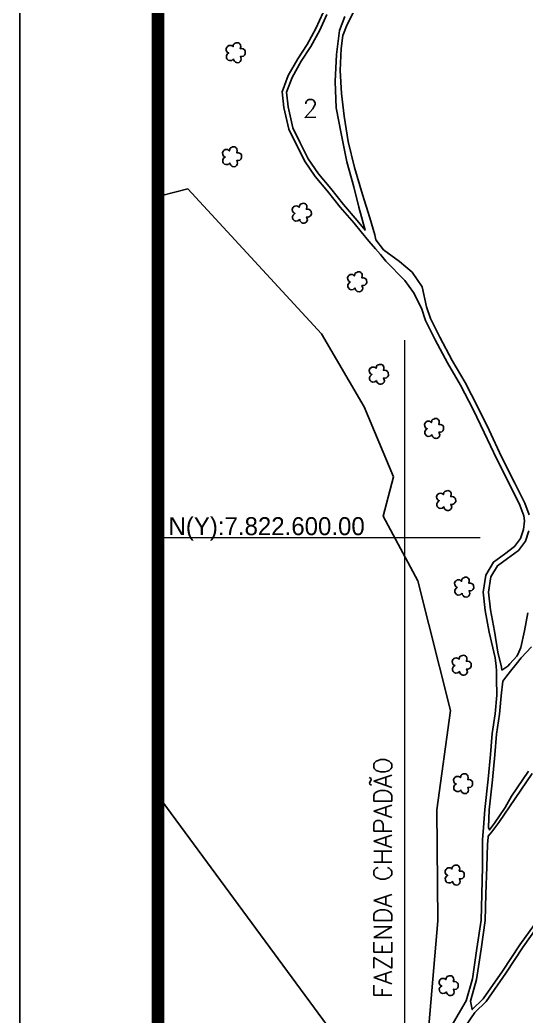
# Model space of a CAD drawing. Extents: x 725222 to 727322, y 7821032 to 7824002.
# Drawn here: x 725222 to 725588, y 7822254 to 7822974 of the extents above; entities that cross this region are included whole.
import ezdxf
from ezdxf.enums import TextEntityAlignment as Align

# ---------------------------------------------------------------- set-up
doc = ezdxf.new("R2010")
doc.units = 0
doc.header["$MEASUREMENT"] = 0
doc.linetypes.add('CONTINUO', pattern=[0])
doc.linetypes.add('LIN0', pattern=[0])
doc.layers.add('0114001243', color=1, linetype='Continuous', lineweight=25)
doc.layers.add('MALHA', color=8, linetype='Continuous', lineweight=9)
for name, color, linetype in [('0114001243002', 5, 'Continuous'), ('0114001243003', 5, 'Continuous'), ('0114001243005', 5, 'Continuous'), ('0114001243006', 5, 'Continuous'), ('0114001243007', 5, 'Continuous'), ('_SIMBOLO ARVORE', 118, 'Continuous'), ('CERCA', 56, 'CONTINUO'), ('MARGEM', 7, 'CONTINUO'), ('TEXTO CONFRONTANTES', 7, 'Continuous'), ('TEXTO_NUN_TAL', 7, 'Continuous')]:
    doc.layers.add(name, color=color, linetype=linetype)
doc.styles.add('Simplex', font='simplex.shx')

msp = doc.modelspace()

# ---------------------------------------------------------------- linework, layer by layer
at = {"layer": '0114001243'}
msp.add_lwpolyline([(725441.08, 7822979.84), (725435.85, 7822968.39), (725429.6, 7822956.75), (725422.68, 7822946.23), (725415.81, 7822934.24), (725411.54, 7822922.49), (725412.69, 7822911.08), (725416.3, 7822895.45), (725427.5, 7822872.43), (725435.28, 7822861.28), (725444.18, 7822850.61), (725453.54, 7822838.93), (725463.47, 7822827.44), (725468.59, 7822821.03), (725474.06, 7822814.34), (725479.02, 7822808.93), (725482.72, 7822804.71), (725486.59, 7822799.87), (725500.18, 7822785.99), (725506.6, 7822777.3), (725512.25, 7822765.86), (725515.21, 7822756.99), (725522.18, 7822743.1), (725531.2, 7822726.26), (725540.47, 7822710.22), (725549.67, 7822692.62), (725557.68, 7822675.94), (725566.72, 7822656.63), (725576.44, 7822637.63), (725583.44, 7822623.34), (725586.4, 7822615.53), (725586.74, 7822611.98), (725586.06, 7822605.63), (725584.05, 7822599.16), (725579.71, 7822593.38), (725572.29, 7822587.97), (725564.33, 7822582.13), (725558.75, 7822572.77), (725557, 7822560.4), (725558.27, 7822547.05), (725561.33, 7822531.47), (725565.55, 7822512.79), (725566.27, 7822506.81), (725566.63, 7822503.45), (725566.59, 7822497.64), (725566.72, 7822485.82), (725565.63, 7822472.46), (725563.37, 7822458.08), (725562.25, 7822442.95), (725560.52, 7822424.99), (725558.06, 7822403.06), (725557.06, 7822390.1), (725556.48, 7822381.12), (725556.42, 7822377.75), (725556.46, 7822361.61), (725555.88, 7822341.84), (725555.46, 7822323.01), (725552.38, 7822302.52), (725549.21, 7822280.69), (725544.69, 7822264.66), (725533.82, 7822246.02)], dxfattribs=at)
at = {"layer": '0114001243002'}
msp.add_lwpolyline([(725456.86, 7822977.02), (725452.98, 7822966.87), (725450.69, 7822949.39), (725449.8, 7822929.93), (725450.6, 7822910.92), (725454.18, 7822892.24), (725458.27, 7822871.76), (725463.35, 7822853.69), (725466.87, 7822838.91), (725471.49, 7822822.29), (725465.8, 7822829.46), (725455.91, 7822840.91), (725446.58, 7822852.57), (725437.74, 7822863.16), (725430.17, 7822874), (725424.49, 7822885.66), (725419.23, 7822896.49), (725415.75, 7822911.59), (725414.69, 7822922.1), (725418.62, 7822932.94), (725425.32, 7822944.61), (725432.26, 7822955.17), (725438.61, 7822967.01), (725443.81, 7822978.37)], dxfattribs=at)
at = {"layer": '0114001243003'}
for points in [[(725466.45, 7822986.78), (725458.6, 7822971.21), (725455.25, 7822963.3), (725454.19, 7822953.75), (725453.39, 7822937.9), (725454.44, 7822921.21), (725456.24, 7822904.78), (725459.17, 7822886.6), (725463.89, 7822867.59), (725469.53, 7822848.22), (725474.84, 7822831.33), (725477.38, 7822823.18), (725478.43, 7822819.01), (725479.35, 7822815.41), (725484.89, 7822808.13), (725496.43, 7822799.7), (725505.5, 7822791.87), (725512.67, 7822781.32), (725515.99, 7822766.91), (725518.8, 7822758.48), (725525.63, 7822744.89), (725534.59, 7822728.15), (725543.87, 7822712.09), (725553.14, 7822694.36), (725561.18, 7822677.6), (725570.2, 7822658.33), (725579.91, 7822639.37), (725587.01, 7822624.88), (725590.21, 7822616.41)], [(725589.88, 7822604.84), (725587.56, 7822597.37), (725582.47, 7822590.59), (725574.58, 7822584.84), (725567.26, 7822579.47), (725562.48, 7822571.46), (725560.9, 7822560.31), (725562.12, 7822547.61), (725565.16, 7822532.14), (725567.52, 7822516.98), (725570.21, 7822506.01), (725570.54, 7822504.02), (725574.83, 7822506.93), (725576.17, 7822508.52), (725581.22, 7822513.97), (725582.14, 7822515.18), (725584.15, 7822520.29), (725586.78, 7822532.45), (725589.29, 7822545.34)]]:
    msp.add_lwpolyline(points, dxfattribs=at)
at = {"layer": '0114001243005'}
msp.add_lwpolyline([(725589.68, 7822430.83), (725577.54, 7822412.78), (725572.89, 7822404.62), (725565.19, 7822393.27), (725561.55, 7822388.39), (725560.72, 7822390.13), (725561.18, 7822402.83), (725563.63, 7822424.67), (725565.37, 7822442.68), (725566.48, 7822457.72), (725568.74, 7822472.09), (725569.84, 7822485.49), (725571.19, 7822496.07), (725573.25, 7822498.91), (725576.81, 7822503.26), (725580.77, 7822508.38), (725584.5, 7822512.77), (725591.97, 7822520.95)], dxfattribs=at)
at = {"layer": '0114001243006'}
msp.add_lwpolyline([(725592.28, 7822429.06), (725580.14, 7822411.02), (725568.37, 7822393.76), (725563.14, 7822386.87), (725562.07, 7822385.57), (725560.48, 7822383.8), (725560.61, 7822383), (725559.99, 7822377.72), (725559.48, 7822361.52), (725558.9, 7822341.77), (725558.47, 7822322.76), (725555.37, 7822302.08), (725552.17, 7822280.06), (725547.79, 7822264.53), (725548.98, 7822258.31), (725556.99, 7822266.06), (725571.01, 7822286.12), (725583.49, 7822305.18), (725597.13, 7822324.32)], dxfattribs=at)
at = {"layer": '0114001243007'}
msp.add_lwpolyline([(725540.59, 7822241.09), (725550.9, 7822256.33), (725559.1, 7822264.26), (725573.3, 7822284.58), (725585.77, 7822303.62), (725599.38, 7822322.73)], dxfattribs=at)
at = {"layer": '_SIMBOLO ARVORE', "linetype": 'CONTINUO'}
for points in [[(725376.22, 7822946.27, 0), (725374.97, 7822945.23, 0), (725373.39, 7822945.04, 0), (725372.26, 7822945.48, 0), (725371.46, 7822946.27, 0), (725371.13, 7822947.17, 0), (725371.04, 7822948.5, 0), (725371.47, 7822949.34, 0), (725371.93, 7822949.96, 0), (725372.84, 7822950.58, 0), (725372.26, 7822950.77, 0), (725371.69, 7822951.24, 0), (725371.02, 7822952.3, 0), (725370.89, 7822953.56, 0), (725371.38, 7822954.88, 0), (725371.89, 7822955.35, 0), (725372.82, 7822955.91, 0), (725373.8, 7822956.05, 0), (725374.58, 7822955.93, 0), (725375.19, 7822955.65, 0), (725375.87, 7822955.04, 0), (725376.07, 7822956.2, 0), (725376.25, 7822956.66, 0), (725376.75, 7822957.3, 0), (725377.5, 7822957.58, 0), (725378.24, 7822957.9, 0), (725379.06, 7822957.98, 0), (725379.84, 7822957.87, 0), (725380.48, 7822957.53, 0), (725380.95, 7822957.02, 0), (725381.36, 7822956.21, 0), (725381.52, 7822955.3, 0), (725381.15, 7822953.68, 0), (725382.28, 7822953.7, 0), (725383.22, 7822953.48, 0), (725384.1, 7822952.78, 0), (725384.59, 7822952.22, 0), (725384.72, 7822949.99, 0), (725384.18, 7822949, 0), (725383.45, 7822948.34, 0), (725382.31, 7822948.03, 0), (725381.31, 7822948.12, 0), (725381.85, 7822946.04, 0), (725381.6, 7822945.16, 0), (725381, 7822944.31, 0), (725380.34, 7822943.79, 0), (725379.4, 7822943.55, 0), (725378.47, 7822943.61, 0), (725377.77, 7822943.81, 0), (725376.97, 7822944.6, 0), (725376.43, 7822945.3, 0), (725376.26, 7822946.38, 0)], [(725373.61, 7822870.99, 0), (725372.36, 7822869.94, 0), (725370.78, 7822869.76, 0), (725369.65, 7822870.2, 0), (725368.85, 7822870.98, 0), (725368.52, 7822871.88, 0), (725368.43, 7822873.22, 0), (725368.86, 7822874.06, 0), (725369.31, 7822874.68, 0), (725370.23, 7822875.3, 0), (725369.65, 7822875.48, 0), (725369.07, 7822875.95, 0), (725368.4, 7822877.01, 0), (725368.28, 7822878.28, 0), (725368.77, 7822879.59, 0), (725369.28, 7822880.06, 0), (725370.21, 7822880.63, 0), (725371.18, 7822880.76, 0), (725371.96, 7822880.65, 0), (725372.58, 7822880.36, 0), (725373.26, 7822879.76, 0), (725373.46, 7822880.91, 0), (725373.63, 7822881.37, 0), (725374.14, 7822882.01, 0), (725374.89, 7822882.29, 0), (725375.62, 7822882.62, 0), (725376.45, 7822882.69, 0), (725377.23, 7822882.58, 0), (725377.87, 7822882.24, 0), (725378.34, 7822881.74, 0), (725378.75, 7822880.92, 0), (725378.91, 7822880.01, 0), (725378.54, 7822878.4, 0), (725379.67, 7822878.42, 0), (725380.6, 7822878.19, 0), (725381.49, 7822877.49, 0), (725381.98, 7822876.93, 0), (725382.11, 7822874.71, 0), (725381.56, 7822873.71, 0), (725380.84, 7822873.05, 0), (725379.7, 7822872.75, 0), (725378.7, 7822872.83, 0), (725379.23, 7822870.76, 0), (725378.99, 7822869.87, 0), (725378.39, 7822869.03, 0), (725377.73, 7822868.5, 0), (725376.79, 7822868.27, 0), (725375.86, 7822868.32, 0), (725375.16, 7822868.52, 0), (725374.36, 7822869.31, 0), (725373.81, 7822870.02, 0), (725373.64, 7822871.09, 0)], [(725424.09, 7822830.1, 0), (725422.84, 7822829.06, 0), (725421.26, 7822828.87, 0), (725420.13, 7822829.31, 0), (725419.33, 7822830.1, 0), (725419, 7822831, 0), (725418.91, 7822832.33, 0), (725419.34, 7822833.17, 0), (725419.8, 7822833.79, 0), (725420.71, 7822834.41, 0), (725420.13, 7822834.6, 0), (725419.56, 7822835.07, 0), (725418.89, 7822836.13, 0), (725418.76, 7822837.39, 0), (725419.25, 7822838.7, 0), (725419.76, 7822839.18, 0), (725420.69, 7822839.74, 0), (725421.67, 7822839.87, 0), (725422.45, 7822839.76, 0), (725423.06, 7822839.48, 0), (725423.74, 7822838.87, 0), (725423.94, 7822840.03, 0), (725424.12, 7822840.49, 0), (725424.62, 7822841.13, 0), (725425.37, 7822841.4, 0), (725426.11, 7822841.73, 0), (725426.93, 7822841.81, 0), (725427.71, 7822841.69, 0), (725428.35, 7822841.36, 0), (725428.82, 7822840.85, 0), (725429.23, 7822840.04, 0), (725429.4, 7822839.13, 0), (725429.02, 7822837.51, 0), (725430.15, 7822837.53, 0), (725431.09, 7822837.31, 0), (725431.97, 7822836.61, 0), (725432.46, 7822836.05, 0), (725432.59, 7822833.82, 0), (725432.05, 7822832.83, 0), (725431.32, 7822832.16, 0), (725430.18, 7822831.86, 0), (725429.18, 7822831.95, 0), (725429.72, 7822829.87, 0), (725429.47, 7822828.99, 0), (725428.87, 7822828.14, 0), (725428.21, 7822827.61, 0), (725427.27, 7822827.38, 0), (725426.34, 7822827.44, 0), (725425.64, 7822827.64, 0), (725424.84, 7822828.42, 0), (725424.3, 7822829.13, 0), (725424.13, 7822830.21, 0)], [(725464.13, 7822780.52, 0), (725462.88, 7822779.47, 0), (725461.3, 7822779.29, 0), (725460.17, 7822779.73, 0), (725459.37, 7822780.51, 0), (725459.04, 7822781.42, 0), (725458.95, 7822782.75, 0), (725459.38, 7822783.59, 0), (725459.84, 7822784.21, 0), (725460.75, 7822784.83, 0), (725460.17, 7822785.01, 0), (725459.6, 7822785.48, 0), (725458.93, 7822786.54, 0), (725458.8, 7822787.81, 0), (725459.29, 7822789.12, 0), (725459.8, 7822789.59, 0), (725460.73, 7822790.16, 0), (725461.71, 7822790.29, 0), (725462.49, 7822790.18, 0), (725463.1, 7822789.89, 0), (725463.78, 7822789.29, 0), (725463.98, 7822790.44, 0), (725464.16, 7822790.9, 0), (725464.66, 7822791.54, 0), (725465.41, 7822791.82, 0), (725466.15, 7822792.15, 0), (725466.97, 7822792.22, 0), (725467.75, 7822792.11, 0), (725468.39, 7822791.77, 0), (725468.86, 7822791.27, 0), (725469.27, 7822790.45, 0), (725469.43, 7822789.54, 0), (725469.06, 7822787.93, 0), (725470.19, 7822787.95, 0), (725471.13, 7822787.72, 0), (725472.01, 7822787.02, 0), (725472.5, 7822786.46, 0), (725472.63, 7822784.24, 0), (725472.09, 7822783.24, 0), (725471.36, 7822782.58, 0), (725470.22, 7822782.28, 0), (725469.22, 7822782.36, 0), (725469.76, 7822780.29, 0), (725469.51, 7822779.4, 0), (725468.91, 7822778.56, 0), (725468.25, 7822778.03, 0), (725467.31, 7822777.8, 0), (725466.38, 7822777.86, 0), (725465.68, 7822778.05, 0), (725464.88, 7822778.84, 0), (725464.34, 7822779.55, 0), (725464.17, 7822780.62, 0)], [(725479.8, 7822713.54, 0), (725478.55, 7822712.49, 0), (725476.97, 7822712.31, 0), (725475.84, 7822712.75, 0), (725475.04, 7822713.53, 0), (725474.71, 7822714.43, 0), (725474.62, 7822715.76, 0), (725475.05, 7822716.6, 0), (725475.51, 7822717.23, 0), (725476.42, 7822717.84, 0), (725475.84, 7822718.03, 0), (725475.27, 7822718.5, 0), (725474.59, 7822719.56, 0), (725474.47, 7822720.82, 0), (725474.96, 7822722.14, 0), (725475.47, 7822722.61, 0), (725476.4, 7822723.18, 0), (725477.37, 7822723.31, 0), (725478.15, 7822723.2, 0), (725478.77, 7822722.91, 0), (725479.45, 7822722.31, 0), (725479.65, 7822723.46, 0), (725479.82, 7822723.92, 0), (725480.33, 7822724.56, 0), (725481.08, 7822724.84, 0), (725481.82, 7822725.16, 0), (725482.64, 7822725.24, 0), (725483.42, 7822725.13, 0), (725484.06, 7822724.79, 0), (725484.53, 7822724.28, 0), (725484.94, 7822723.47, 0), (725485.1, 7822722.56, 0), (725484.73, 7822720.95, 0), (725485.86, 7822720.96, 0), (725486.8, 7822720.74, 0), (725487.68, 7822720.04, 0), (725488.17, 7822719.48, 0), (725488.3, 7822717.26, 0), (725487.75, 7822716.26, 0), (725487.03, 7822715.6, 0), (725485.89, 7822715.29, 0), (725484.89, 7822715.38, 0), (725485.42, 7822713.3, 0), (725485.18, 7822712.42, 0), (725484.58, 7822711.57, 0), (725483.92, 7822711.05, 0), (725482.98, 7822710.82, 0), (725482.05, 7822710.87, 0), (725481.35, 7822711.07, 0), (725480.55, 7822711.86, 0), (725480, 7822712.57, 0), (725479.84, 7822713.64, 0)], [(725519.84, 7822674.39, 0), (725518.59, 7822673.34, 0), (725517.01, 7822673.16, 0), (725515.88, 7822673.6, 0), (725515.08, 7822674.39, 0), (725514.75, 7822675.29, 0), (725514.66, 7822676.62, 0), (725515.09, 7822677.46, 0), (725515.55, 7822678.08, 0), (725516.46, 7822678.7, 0), (725515.88, 7822678.88, 0), (725515.31, 7822679.36, 0), (725514.63, 7822680.42, 0), (725514.51, 7822681.68, 0), (725515, 7822682.99, 0), (725515.51, 7822683.46, 0), (725516.44, 7822684.03, 0), (725517.41, 7822684.16, 0), (725518.19, 7822684.05, 0), (725518.81, 7822683.77, 0), (725519.49, 7822683.16, 0), (725519.69, 7822684.32, 0), (725519.86, 7822684.78, 0), (725520.37, 7822685.42, 0), (725521.12, 7822685.69, 0), (725521.86, 7822686.02, 0), (725522.68, 7822686.09, 0), (725523.46, 7822685.98, 0), (725524.1, 7822685.65, 0), (725524.57, 7822685.14, 0), (725524.98, 7822684.32, 0), (725525.14, 7822683.42, 0), (725524.77, 7822681.8, 0), (725525.9, 7822681.82, 0), (725526.83, 7822681.59, 0), (725527.72, 7822680.89, 0), (725528.21, 7822680.34, 0), (725528.34, 7822678.11, 0), (725527.79, 7822677.12, 0), (725527.07, 7822676.45, 0), (725525.93, 7822676.15, 0), (725524.93, 7822676.24, 0), (725525.46, 7822674.16, 0), (725525.22, 7822673.27, 0), (725524.62, 7822672.43, 0), (725523.96, 7822671.9, 0), (725523.02, 7822671.67, 0), (725522.09, 7822671.73, 0), (725521.39, 7822671.93, 0), (725520.59, 7822672.71, 0), (725520.04, 7822673.42, 0), (725519.88, 7822674.5, 0)], [(725528.54, 7822622.2, 0), (725527.3, 7822621.15, 0), (725525.71, 7822620.97, 0), (725524.58, 7822621.41, 0), (725523.78, 7822622.19, 0), (725523.45, 7822623.09, 0), (725523.36, 7822624.42, 0), (725523.8, 7822625.26, 0), (725524.25, 7822625.89, 0), (725525.16, 7822626.5, 0), (725524.58, 7822626.69, 0), (725524.01, 7822627.16, 0), (725523.34, 7822628.22, 0), (725523.22, 7822629.48, 0), (725523.7, 7822630.8, 0), (725524.21, 7822631.27, 0), (725525.14, 7822631.84, 0), (725526.12, 7822631.97, 0), (725526.9, 7822631.86, 0), (725527.52, 7822631.57, 0), (725528.19, 7822630.97, 0), (725528.4, 7822632.12, 0), (725528.57, 7822632.58, 0), (725529.07, 7822633.22, 0), (725529.83, 7822633.5, 0), (725530.56, 7822633.82, 0), (725531.39, 7822633.9, 0), (725532.17, 7822633.79, 0), (725532.8, 7822633.45, 0), (725533.27, 7822632.94, 0), (725533.68, 7822632.13, 0), (725533.85, 7822631.22, 0), (725533.47, 7822629.61, 0), (725534.6, 7822629.62, 0), (725535.54, 7822629.4, 0), (725536.42, 7822628.7, 0), (725536.91, 7822628.14, 0), (725537.04, 7822625.92, 0), (725536.5, 7822624.92, 0), (725535.77, 7822624.26, 0), (725534.63, 7822623.95, 0), (725533.63, 7822624.04, 0), (725534.17, 7822621.97, 0), (725533.92, 7822621.08, 0), (725533.32, 7822620.23, 0), (725532.66, 7822619.71, 0), (725531.72, 7822619.48, 0), (725530.79, 7822619.53, 0), (725530.09, 7822619.73, 0), (725529.29, 7822620.52, 0), (725528.75, 7822621.23, 0), (725528.58, 7822622.3, 0)], [(725541.6, 7822559.56, 0), (725540.35, 7822558.52, 0), (725538.77, 7822558.33, 0), (725537.64, 7822558.77, 0), (725536.84, 7822559.56, 0), (725536.51, 7822560.46, 0), (725536.42, 7822561.79, 0), (725536.85, 7822562.63, 0), (725537.31, 7822563.25, 0), (725538.22, 7822563.87, 0), (725537.64, 7822564.06, 0), (725537.07, 7822564.53, 0), (725536.39, 7822565.59, 0), (725536.27, 7822566.85, 0), (725536.76, 7822568.17, 0), (725537.27, 7822568.64, 0), (725538.2, 7822569.2, 0), (725539.17, 7822569.34, 0), (725539.96, 7822569.22, 0), (725540.57, 7822568.94, 0), (725541.25, 7822568.33, 0), (725541.45, 7822569.49, 0), (725541.62, 7822569.95, 0), (725542.13, 7822570.59, 0), (725542.88, 7822570.87, 0), (725543.62, 7822571.19, 0), (725544.44, 7822571.27, 0), (725545.22, 7822571.16, 0), (725545.86, 7822570.82, 0), (725546.33, 7822570.31, 0), (725546.74, 7822569.5, 0), (725546.9, 7822568.59, 0), (725546.53, 7822566.97, 0), (725547.66, 7822566.99, 0), (725548.6, 7822566.77, 0), (725549.48, 7822566.07, 0), (725549.97, 7822565.51, 0), (725550.1, 7822563.28, 0), (725549.55, 7822562.29, 0), (725548.83, 7822561.63, 0), (725547.69, 7822561.32, 0), (725546.69, 7822561.41, 0), (725547.22, 7822559.33, 0), (725546.98, 7822558.45, 0), (725546.38, 7822557.6, 0), (725545.72, 7822557.08, 0), (725544.78, 7822556.84, 0), (725543.85, 7822556.9, 0), (725543.15, 7822557.1, 0), (725542.35, 7822557.89, 0), (725541.8, 7822558.59, 0), (725541.64, 7822559.67, 0)], [(725539.86, 7822503.02, 0), (725538.61, 7822501.97, 0), (725537.03, 7822501.79, 0), (725535.9, 7822502.23, 0), (725535.1, 7822503.02, 0), (725534.77, 7822503.92, 0), (725534.68, 7822505.25, 0), (725535.11, 7822506.09, 0), (725535.57, 7822506.71, 0), (725536.48, 7822507.33, 0), (725535.9, 7822507.51, 0), (725535.33, 7822507.99, 0), (725534.65, 7822509.05, 0), (725534.53, 7822510.31, 0), (725535.02, 7822511.62, 0), (725535.53, 7822512.09, 0), (725536.46, 7822512.66, 0), (725537.43, 7822512.79, 0), (725538.21, 7822512.68, 0), (725538.83, 7822512.4, 0), (725539.51, 7822511.79, 0), (725539.71, 7822512.95, 0), (725539.88, 7822513.41, 0), (725540.39, 7822514.05, 0), (725541.14, 7822514.32, 0), (725541.88, 7822514.65, 0), (725542.7, 7822514.72, 0), (725543.48, 7822514.61, 0), (725544.12, 7822514.28, 0), (725544.59, 7822513.77, 0), (725545, 7822512.95, 0), (725545.16, 7822512.05, 0), (725544.79, 7822510.43, 0), (725545.92, 7822510.45, 0), (725546.85, 7822510.22, 0), (725547.74, 7822509.52, 0), (725548.23, 7822508.97, 0), (725548.36, 7822506.74, 0), (725547.81, 7822505.75, 0), (725547.09, 7822505.08, 0), (725545.95, 7822504.78, 0), (725544.95, 7822504.87, 0), (725545.48, 7822502.79, 0), (725545.24, 7822501.9, 0), (725544.64, 7822501.06, 0), (725543.98, 7822500.53, 0), (725543.04, 7822500.3, 0), (725542.11, 7822500.36, 0), (725541.41, 7822500.56, 0), (725540.61, 7822501.34, 0), (725540.06, 7822502.05, 0), (725539.9, 7822503.13, 0)], [(725540.8, 7822417.3, 0), (725539.55, 7822416.25, 0), (725537.97, 7822416.07, 0), (725536.84, 7822416.51, 0), (725536.04, 7822417.29, 0), (725535.71, 7822418.19, 0), (725535.62, 7822419.52, 0), (725536.05, 7822420.36, 0), (725536.51, 7822420.99, 0), (725537.42, 7822421.6, 0), (725536.84, 7822421.79, 0), (725536.27, 7822422.26, 0), (725535.59, 7822423.32, 0), (725535.47, 7822424.58, 0), (725535.96, 7822425.9, 0), (725536.47, 7822426.37, 0), (725537.4, 7822426.94, 0), (725538.37, 7822427.07, 0), (725539.15, 7822426.96, 0), (725539.77, 7822426.67, 0), (725540.45, 7822426.07, 0), (725540.65, 7822427.22, 0), (725540.82, 7822427.68, 0), (725541.33, 7822428.32, 0), (725542.08, 7822428.6, 0), (725542.81, 7822428.92, 0), (725543.64, 7822429, 0), (725544.42, 7822428.89, 0), (725545.06, 7822428.55, 0), (725545.53, 7822428.04, 0), (725545.94, 7822427.23, 0), (725546.1, 7822426.32, 0), (725545.73, 7822424.71, 0), (725546.86, 7822424.73, 0), (725547.79, 7822424.5, 0), (725548.68, 7822423.8, 0), (725549.17, 7822423.24, 0), (725549.3, 7822421.02, 0), (725548.75, 7822420.02, 0), (725548.03, 7822419.36, 0), (725546.89, 7822419.05, 0), (725545.89, 7822419.14, 0), (725546.42, 7822417.07, 0), (725546.18, 7822416.18, 0), (725545.58, 7822415.34, 0), (725544.92, 7822414.81, 0), (725543.98, 7822414.58, 0), (725543.05, 7822414.63, 0), (725542.35, 7822414.83, 0), (725541.55, 7822415.62, 0), (725541, 7822416.33, 0), (725540.84, 7822417.4, 0)], [(725534.7, 7822351.18, 0), (725533.46, 7822350.14, 0), (725531.88, 7822349.96, 0), (725530.75, 7822350.39, 0), (725529.95, 7822351.18, 0), (725529.62, 7822352.08, 0), (725529.53, 7822353.41, 0), (725529.96, 7822354.25, 0), (725530.41, 7822354.87, 0), (725531.32, 7822355.49, 0), (725530.74, 7822355.68, 0), (725530.17, 7822356.15, 0), (725529.5, 7822357.21, 0), (725529.38, 7822358.47, 0), (725529.86, 7822359.79, 0), (725530.37, 7822360.26, 0), (725531.3, 7822360.83, 0), (725532.28, 7822360.96, 0), (725533.06, 7822360.85, 0), (725533.68, 7822360.56, 0), (725534.35, 7822359.96, 0), (725534.56, 7822361.11, 0), (725534.73, 7822361.57, 0), (725535.24, 7822362.21, 0), (725535.99, 7822362.49, 0), (725536.72, 7822362.81, 0), (725537.55, 7822362.89, 0), (725538.33, 7822362.78, 0), (725538.96, 7822362.44, 0), (725539.43, 7822361.93, 0), (725539.85, 7822361.12, 0), (725540.01, 7822360.21, 0), (725539.63, 7822358.6, 0), (725540.77, 7822358.61, 0), (725541.7, 7822358.39, 0), (725542.58, 7822357.69, 0), (725543.07, 7822357.13, 0), (725543.21, 7822354.91, 0), (725542.66, 7822353.91, 0), (725541.94, 7822353.25, 0), (725540.8, 7822352.94, 0), (725539.8, 7822353.03, 0), (725540.33, 7822350.95, 0), (725540.09, 7822350.07, 0), (725539.49, 7822349.22, 0), (725538.82, 7822348.7, 0), (725537.88, 7822348.47, 0), (725536.95, 7822348.52, 0), (725536.25, 7822348.72, 0), (725535.45, 7822349.51, 0), (725534.91, 7822350.22, 0), (725534.74, 7822351.29, 0)], [(725530.35, 7822271.15, 0), (725529.11, 7822270.11, 0), (725527.52, 7822269.92, 0), (725526.39, 7822270.36, 0), (725525.59, 7822271.15, 0), (725525.26, 7822272.05, 0), (725525.17, 7822273.38, 0), (725525.61, 7822274.22, 0), (725526.06, 7822274.84, 0), (725526.97, 7822275.46, 0), (725526.39, 7822275.65, 0), (725525.82, 7822276.12, 0), (725525.15, 7822277.18, 0), (725525.03, 7822278.44, 0), (725525.51, 7822279.76, 0), (725526.02, 7822280.23, 0), (725526.95, 7822280.8, 0), (725527.93, 7822280.93, 0), (725528.71, 7822280.81, 0), (725529.33, 7822280.53, 0), (725530, 7822279.92, 0), (725530.21, 7822281.08, 0), (725530.38, 7822281.54, 0), (725530.88, 7822282.18, 0), (725531.64, 7822282.46, 0), (725532.37, 7822282.78, 0), (725533.2, 7822282.86, 0), (725533.98, 7822282.75, 0), (725534.61, 7822282.41, 0), (725535.08, 7822281.9, 0), (725535.5, 7822281.09, 0), (725535.66, 7822280.18, 0), (725535.28, 7822278.56, 0), (725536.41, 7822278.58, 0), (725537.35, 7822278.36, 0), (725538.23, 7822277.66, 0), (725538.72, 7822277.1, 0), (725538.85, 7822274.87, 0), (725538.31, 7822273.88, 0), (725537.58, 7822273.22, 0), (725536.44, 7822272.91, 0), (725535.44, 7822273, 0), (725535.98, 7822270.92, 0), (725535.73, 7822270.04, 0), (725535.13, 7822269.19, 0), (725534.47, 7822268.67, 0), (725533.53, 7822268.43, 0), (725532.6, 7822268.49, 0), (725531.9, 7822268.69, 0), (725531.1, 7822269.48, 0), (725530.56, 7822270.18, 0), (725530.39, 7822271.26, 0)]]:
    msp.add_polyline3d(points, dxfattribs=at)
at = {"layer": 'CERCA', "ltscale": 20}
msp.add_lwpolyline([(725321.63, 7822848.75), (725324.27, 7822847.5), (725343.24, 7822852.18), (725439.82, 7822747.24), (725470.76, 7822694.49), (725492.15, 7822643.9), (725484.59, 7822615.42), (725509.67, 7822568.65), (725533.25, 7822474.85), (725523.39, 7822402.99), (725524.01, 7822322.58), (725515.47, 7822221.24), (725505.56, 7822163.36), (725321.63, 7822413)], dxfattribs=at)
at = {"layer": 'MALHA', "linetype": 'ByBlock'}
for points in [[(725500, 7822742.71), (725500, 7822211.05)], [(725321.63, 7822600), (725500, 7822600), (725554.88, 7822600)]]:
    msp.add_lwpolyline(points, dxfattribs=at)
at = {"layer": 'MARGEM', "color": 174, "linetype": 'LIN0'}
msp.add_line((725221.63, 7821031.99), (725221.63, 7824001.99), dxfattribs=at)
msp.add_line((725221.63, 7821031.99), (725221.63, 7824001.99), dxfattribs=at)
at = {"layer": 'MARGEM', "color": 174, "linetype": 'LIN0', "flags": 128}
msp.add_lwpolyline([(727321.63, 7821031.99), (727321.63, 7824001.99), (725221.63, 7824001.99), (725221.63, 7821031.99)], close=True, dxfattribs=at)
at = {"layer": 'MARGEM', "color": 174, "linetype": 'LIN0', "const_width": 9.09, "flags": 128}
msp.add_lwpolyline([(727221.63, 7821366.38), (727221.63, 7823901.99), (725321.63, 7823901.99), (725321.63, 7821366.38)], close=True, dxfattribs=at)

# ---------------------------------------------------------------- texts
at = {"layer": 'MALHA'}
msp.add_text('N(Y):7.822.600.00', height=13, dxfattribs=at).set_placement((725329.17, 7822597.75), align=Align.BOTTOM_LEFT)
at = {"layer": 'TEXTO CONFRONTANTES', "linetype": 'Continuous', "style": 'Simplex'}
msp.add_text('FAZENDA CHAPADÃO ', height=13, rotation=90, dxfattribs=at).set_placement((725490.73, 7822266.47))
at = {"layer": 'TEXTO_NUN_TAL', "linetype": 'Continuous', "style": 'Simplex'}
msp.add_text('2', height=13, rotation=0.42248, dxfattribs=at).set_placement((725426.42, 7822903.95))

doc.saveas('drawing.dxf')
